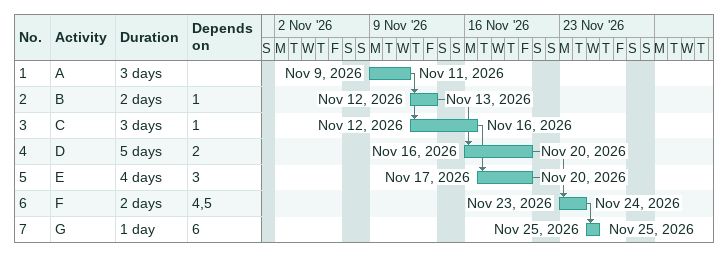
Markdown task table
| ID | Task | Duration | Start | Finish | Predecessors |
|---|---|---|---|---|---|
| 1 | A | 3d | 2026-11-09 | 2026-11-11 |  |
| 2 | B | 2d | 2026-11-12 | 2026-11-13 | 1 |
| 3 | C | 3d | 2026-11-12 | 2026-11-16 | 1 |
| 4 | D | 5d | 2026-11-16 | 2026-11-20 | 2 |
| 5 | E | 4d | 2026-11-17 | 2026-11-20 | 3 |
| 6 | F | 2d | 2026-11-23 | 2026-11-24 | 4, 5 |
| 7 | G | 1d | 2026-11-25 | 2026-11-25 | 6 |
